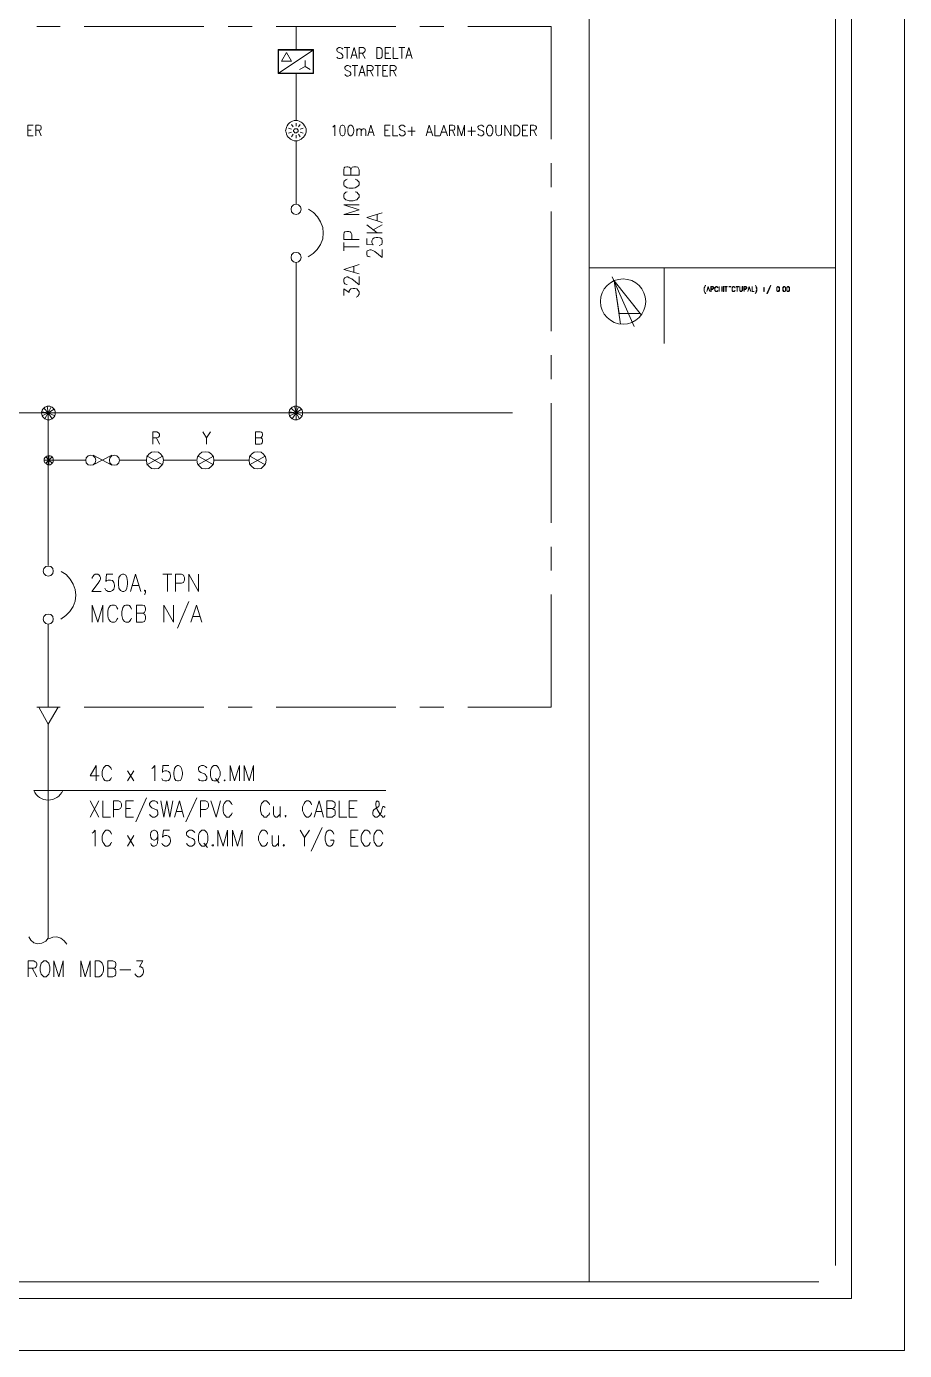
# Model space of a CAD drawing. Header units: inches. Extents: x 0.2 to 10.8, y 0.5 to 8.
# Drawn here: x 7.856 to 10.778, y 0.518 to 4.923 of the extents above; entities that cross this region are included whole.
import ezdxf

# ---------------------------------------------------------------- set-up
doc = ezdxf.new("R2010")
doc.units = ezdxf.units.IN
doc.header["$MEASUREMENT"] = 0
doc.layers.add('PDF_Geometry', color=7, linetype='Continuous')

msp = doc.modelspace()

# ---------------------------------------------------------------- linework, layer by layer
at = {"layer": 'PDF_Geometry', "lineweight": 13}
for points in [[(0.22, 7.9833), (10.7783, 7.9833), (10.7783, 0.5183), (0.22, 0.5183), (0.22, 7.9833)], [(0.3967, 0.6917), (0.3967, 7.81), (10.6017, 7.81), (10.6017, 0.6917), (0.3967, 0.6917)], [(9.7283, 7.755), (9.7283, 0.7467)], [(10.5483, 7.7), (10.5483, 0.8017)], [(7.9683, 4.9233), (7.89, 4.9233)], [(8.4467, 4.9233), (8.0483, 4.9233)], [(8.6067, 4.9233), (8.5267, 4.9233)], [(9.085, 4.9233), (8.6867, 4.9233)], [(9.245, 4.9233), (9.165, 4.9233)], [(9.6017, 4.9233), (9.325, 4.9233)], [(9.6017, 4.5483), (9.6017, 4.9233)], [(8.6933, 4.8467), (8.695, 4.845), (8.81, 4.845), (8.81, 4.7683), (8.695, 4.7683), (8.695, 4.845), (8.6933, 4.8467), (8.6933, 4.7667), (8.8117, 4.7667), (8.8117, 4.8467), (8.6933, 4.8467)], [(8.9083, 4.8483), (8.905, 4.8517), (8.9, 4.8533), (8.895, 4.8533), (8.8917, 4.8517), (8.8883, 4.8483), (8.8883, 4.845), (8.89, 4.8417), (8.8917, 4.84), (8.8933, 4.8383), (8.9017, 4.835), (8.905, 4.8317), (8.9067, 4.83), (8.9083, 4.8267), (8.9083, 4.8217), (8.905, 4.8183), (8.9, 4.8167), (8.895, 4.8167), (8.8917, 4.8183), (8.8883, 4.8217)], [(8.9133, 4.8533), (8.9317, 4.8533)], [(8.9233, 4.8533), (8.9233, 4.8167)], [(8.935, 4.8167), (8.9467, 4.8533), (8.9567, 4.8167)], [(8.9633, 4.8167), (8.9633, 4.8533), (8.9767, 4.8533), (8.98, 4.8517), (8.9817, 4.85), (8.9833, 4.8467), (8.9833, 4.8433), (8.9817, 4.84), (8.98, 4.8383), (8.9767, 4.835), (8.9633, 4.835)], [(9.0217, 4.8167), (9.0217, 4.8533), (9.0317, 4.8533), (9.035, 4.8517), (9.0383, 4.8483), (9.04, 4.845), (9.04, 4.84), (9.04, 4.83), (9.04, 4.825), (9.0383, 4.8217), (9.035, 4.8183), (9.0317, 4.8167), (9.0217, 4.8167)], [(9.05, 4.8167), (9.05, 4.8533), (9.0683, 4.8533)], [(9.0767, 4.8533), (9.0767, 4.8167), (9.0933, 4.8167)], [(9.095, 4.8533), (9.115, 4.8533)], [(9.105, 4.8533), (9.105, 4.8167)], [(9.1183, 4.8167), (9.1283, 4.8533), (9.14, 4.8167)], [(8.81, 4.845), (8.695, 4.7683)], [(8.7217, 4.8367), (8.705, 4.8083), (8.7383, 4.8083), (8.7217, 4.8367)], [(8.765, 4.78), (8.7833, 4.79), (8.7833, 4.81)], [(8.9383, 4.8283), (8.9533, 4.8283)], [(8.9733, 4.835), (8.9833, 4.8167)], [(9.05, 4.835), (9.0617, 4.835)], [(9.05, 4.8167), (9.0683, 4.8167)], [(9.1217, 4.8283), (9.135, 4.8283)], [(8.7833, 4.79), (8.8, 4.78)], [(8.935, 4.7883), (8.9317, 4.7917), (8.9267, 4.7933), (8.9217, 4.7933), (8.9183, 4.7917), (8.915, 4.7883), (8.915, 4.785), (8.9167, 4.7817), (8.9183, 4.78), (8.92, 4.7783), (8.9283, 4.775), (8.9317, 4.7733), (8.9333, 4.7717), (8.935, 4.7683), (8.935, 4.7633), (8.9317, 4.76), (8.9267, 4.7583), (8.9217, 4.7583), (8.9183, 4.76), (8.915, 4.7633)], [(8.94, 4.7933), (8.9583, 4.7933)], [(8.9483, 4.7933), (8.9483, 4.7583)], [(8.9617, 4.7583), (8.9733, 4.7933), (8.9833, 4.7583)], [(8.965, 4.77), (8.98, 4.77)], [(8.99, 4.7583), (8.99, 4.7933), (9.0033, 4.7933), (9.0067, 4.7917), (9.0083, 4.79), (9.01, 4.7867), (9.01, 4.7833), (9.0083, 4.78), (9.0067, 4.7783), (9.0033, 4.7767), (8.99, 4.7767)], [(9, 4.7767), (9.01, 4.7583)], [(9.015, 4.7933), (9.035, 4.7933)], [(9.025, 4.7933), (9.025, 4.7583)], [(9.0417, 4.7583), (9.0417, 4.7933), (9.0583, 4.7933)], [(9.0417, 4.7767), (9.0517, 4.7767)], [(9.0417, 4.7583), (9.0583, 4.7583)], [(9.0667, 4.7583), (9.0667, 4.7933), (9.08, 4.7933), (9.0833, 4.7917), (9.085, 4.79), (9.0867, 4.7867), (9.0867, 4.7833), (9.085, 4.78), (9.0833, 4.7783), (9.08, 4.7767), (9.0667, 4.7767)], [(9.0767, 4.7767), (9.0867, 4.7583)], [(7.86, 4.56), (7.86, 4.595), (7.8783, 4.595)], [(7.8867, 4.56), (7.8867, 4.595), (7.8983, 4.595), (7.9033, 4.5933), (7.9033, 4.5917), (7.905, 4.5883), (7.905, 4.585), (7.9033, 4.5817), (7.9033, 4.58), (7.8983, 4.5783), (7.8867, 4.5783)], [(8.7867, 4.5767), (8.7867, 4.5833), (8.785, 4.5883), (8.7817, 4.5933), (8.7783, 4.5983), (8.7733, 4.6033), (8.77, 4.605), (8.7633, 4.6083), (8.7583, 4.61), (8.7533, 4.61), (8.7467, 4.61), (8.7417, 4.6083), (8.735, 4.605), (8.7317, 4.6033), (8.7267, 4.5983), (8.7233, 4.5933), (8.7217, 4.5883), (8.72, 4.5833), (8.7183, 4.5767), (8.72, 4.5717), (8.7217, 4.565), (8.7233, 4.56), (8.7267, 4.555), (8.7317, 4.5517), (8.735, 4.5483), (8.7417, 4.545), (8.7467, 4.5433), (8.7533, 4.5433), (8.7583, 4.5433), (8.7633, 4.545), (8.77, 4.5483), (8.7733, 4.5517), (8.7783, 4.555), (8.7817, 4.56), (8.785, 4.565), (8.7867, 4.5717), (8.7867, 4.5767)], [(8.875, 4.5883), (8.8767, 4.59), (8.8817, 4.595), (8.8817, 4.56)], [(8.9067, 4.595), (8.9017, 4.5933), (8.9, 4.5883), (8.8983, 4.58), (8.8983, 4.575), (8.9, 4.5667), (8.9017, 4.5617), (8.9067, 4.56), (8.9083, 4.56), (8.9133, 4.5617), (8.915, 4.5667), (8.9167, 4.575), (8.9167, 4.58), (8.915, 4.5883), (8.9133, 4.5933), (8.9083, 4.595), (8.9067, 4.595)], [(8.9333, 4.595), (8.93, 4.5933), (8.9267, 4.5883), (8.925, 4.58), (8.925, 4.575), (8.9267, 4.5667), (8.93, 4.5617), (8.9333, 4.56), (8.9367, 4.56), (8.94, 4.5617), (8.9433, 4.5667), (8.945, 4.575), (8.945, 4.58), (8.9433, 4.5883), (8.94, 4.5933), (8.9367, 4.595), (8.9333, 4.595)], [(8.955, 4.5833), (8.955, 4.56)], [(8.955, 4.5767), (8.9583, 4.5817), (8.9617, 4.5833), (8.965, 4.5833), (8.9683, 4.5817), (8.97, 4.5767), (8.97, 4.56)], [(8.97, 4.5767), (8.9733, 4.5817), (8.9767, 4.5833), (8.98, 4.5833), (8.9833, 4.5817), (8.985, 4.5767), (8.985, 4.56)], [(8.9917, 4.56), (9.0017, 4.595), (9.0133, 4.56)], [(9.0483, 4.56), (9.0483, 4.595), (9.0667, 4.595)], [(9.075, 4.595), (9.075, 4.56), (9.0917, 4.56)], [(9.1167, 4.59), (9.1133, 4.5933), (9.11, 4.595), (9.1033, 4.595), (9.1, 4.5933), (9.0967, 4.59), (9.0967, 4.5867), (9.0983, 4.5833), (9.1, 4.5817), (9.1017, 4.58), (9.11, 4.5767), (9.1133, 4.575), (9.115, 4.5733), (9.1167, 4.57), (9.1167, 4.565), (9.1133, 4.5617), (9.11, 4.56), (9.1033, 4.56), (9.1, 4.5617), (9.0967, 4.565)], [(9.1383, 4.59), (9.1383, 4.56)], [(9.1867, 4.56), (9.1967, 4.595), (9.2083, 4.56)], [(9.215, 4.595), (9.215, 4.56), (9.2317, 4.56)], [(9.2333, 4.56), (9.245, 4.595), (9.2567, 4.56)], [(9.2633, 4.56), (9.2633, 4.595), (9.275, 4.595), (9.28, 4.5933), (9.28, 4.5917), (9.2817, 4.5883), (9.2817, 4.585), (9.28, 4.5817), (9.28, 4.58), (9.275, 4.5783), (9.2633, 4.5783)], [(9.2917, 4.56), (9.2917, 4.595), (9.3033, 4.56), (9.3133, 4.595), (9.3133, 4.56)], [(9.3367, 4.59), (9.3367, 4.56)], [(9.3783, 4.59), (9.375, 4.5933), (9.3717, 4.595), (9.3667, 4.595), (9.3617, 4.5933), (9.3583, 4.59), (9.3583, 4.5867), (9.36, 4.5833), (9.3617, 4.5817), (9.365, 4.58), (9.3733, 4.5767), (9.375, 4.575), (9.3767, 4.5733), (9.3783, 4.57), (9.3783, 4.565), (9.375, 4.5617), (9.3717, 4.56), (9.3667, 4.56), (9.3617, 4.5617), (9.3583, 4.565)], [(9.395, 4.595), (9.3917, 4.5933), (9.39, 4.59), (9.3883, 4.5867), (9.3867, 4.5817), (9.3867, 4.5733), (9.3883, 4.5683), (9.39, 4.565), (9.3917, 4.5617), (9.395, 4.56), (9.4, 4.56), (9.4033, 4.5617), (9.405, 4.565), (9.4067, 4.5683), (9.4083, 4.5733), (9.4083, 4.5817), (9.4067, 4.5867), (9.405, 4.59), (9.4033, 4.5933), (9.4, 4.595), (9.395, 4.595)], [(9.4183, 4.595), (9.4183, 4.57), (9.42, 4.565), (9.4217, 4.5617), (9.4267, 4.56), (9.4283, 4.56), (9.4333, 4.5617), (9.4367, 4.565), (9.4367, 4.57), (9.4367, 4.595)], [(9.4483, 4.56), (9.4483, 4.595), (9.4683, 4.56), (9.4683, 4.595)], [(9.4783, 4.56), (9.4783, 4.595), (9.4883, 4.595), (9.4917, 4.5933), (9.495, 4.59), (9.4967, 4.5867), (9.4983, 4.5817), (9.4983, 4.5733), (9.4967, 4.5683), (9.495, 4.565), (9.4917, 4.5617), (9.4883, 4.56), (9.4783, 4.56)], [(9.5067, 4.56), (9.5067, 4.595), (9.525, 4.595)], [(9.5333, 4.56), (9.5333, 4.595), (9.545, 4.595), (9.55, 4.5933), (9.5517, 4.5917), (9.5533, 4.5883), (9.5533, 4.585), (9.5517, 4.5817), (9.55, 4.58), (9.545, 4.5783), (9.5333, 4.5783)], [(7.86, 4.5783), (7.8717, 4.5783)], [(7.86, 4.56), (7.8783, 4.56)], [(7.8967, 4.5783), (7.905, 4.56)], [(8.995, 4.5717), (9.0083, 4.5717)], [(9.0483, 4.5783), (9.06, 4.5783)], [(9.0483, 4.56), (9.0667, 4.56)], [(9.125, 4.575), (9.15, 4.575)], [(9.19, 4.5717), (9.2033, 4.5717)], [(9.2383, 4.5717), (9.2517, 4.5717)], [(9.2733, 4.5783), (9.2817, 4.56)], [(9.325, 4.575), (9.35, 4.575)], [(9.5067, 4.5783), (9.5183, 4.5783)], [(9.5067, 4.56), (9.525, 4.56)], [(9.5433, 4.5783), (9.5533, 4.56)], [(8.935, 4.4467), (8.9383, 4.4533), (8.94, 4.455), (8.945, 4.4567), (8.9533, 4.4567), (8.9583, 4.455), (8.96, 4.4533), (8.9633, 4.4467), (8.9633, 4.4283), (8.9117, 4.4283), (8.9117, 4.4467), (8.9133, 4.4533), (8.915, 4.455), (8.9217, 4.4567), (8.925, 4.4567), (8.93, 4.455), (8.9333, 4.4533), (8.935, 4.4467), (8.935, 4.4283)], [(9.6017, 4.3883), (9.6017, 4.4683)], [(8.9233, 4.415), (8.9183, 4.4133), (8.9133, 4.4083), (8.9117, 4.405), (8.9117, 4.3967), (8.9133, 4.3933), (8.9183, 4.39), (8.9233, 4.3867), (8.93, 4.385), (8.9433, 4.385), (8.95, 4.3867), (8.955, 4.39), (8.96, 4.3933), (8.9633, 4.3967), (8.9633, 4.405), (8.96, 4.4083), (8.955, 4.4133), (8.95, 4.415)], [(8.9233, 4.3733), (8.9183, 4.3717), (8.9133, 4.3667), (8.9117, 4.3633), (8.9117, 4.355), (8.9133, 4.3517), (8.9183, 4.3467), (8.9233, 4.345), (8.93, 4.3433), (8.9433, 4.3433), (8.95, 4.345), (8.955, 4.3467), (8.96, 4.3517), (8.9633, 4.355), (8.9633, 4.3633), (8.96, 4.3667), (8.955, 4.3717), (8.95, 4.3733)], [(8.77, 4.315), (8.7683, 4.3233), (8.7617, 4.33), (8.7533, 4.3317), (8.745, 4.33), (8.7383, 4.3233), (8.7367, 4.315), (8.7383, 4.3067), (8.745, 4.3), (8.7533, 4.2983), (8.7617, 4.3), (8.7683, 4.3067), (8.77, 4.315)], [(8.9633, 4.2983), (8.9117, 4.2983), (8.9633, 4.3133), (8.9117, 4.33), (8.9633, 4.33)], [(8.7933, 4.1567), (8.81, 4.1683), (8.8233, 4.1817), (8.835, 4.1983), (8.8417, 4.2167), (8.8433, 4.2367), (8.8417, 4.255), (8.835, 4.2733), (8.825, 4.29), (8.8117, 4.305), (8.795, 4.315)], [(9.04, 4.2717), (8.9883, 4.2883), (9.04, 4.3033)], [(9.0233, 4.2783), (9.0233, 4.2983)], [(9.6017, 3.91), (9.6017, 4.3083)], [(8.9633, 4.215), (8.9117, 4.215), (8.9117, 4.2317), (8.9133, 4.2383), (8.915, 4.24), (8.9217, 4.2417), (8.9283, 4.2417), (8.9333, 4.24), (8.935, 4.2383), (8.9383, 4.2317), (8.9383, 4.215)], [(8.9883, 4.2633), (9.0233, 4.2367)], [(8.9883, 4.2367), (9.04, 4.2367)], [(9.01, 4.2467), (9.04, 4.2633)], [(8.9117, 4.1767), (8.9117, 4.205)], [(8.9117, 4.19), (8.9633, 4.19)], [(8.9883, 4.2183), (8.9883, 4.1983), (9.01, 4.1967), (9.0083, 4.1983), (9.005, 4.205), (9.005, 4.21), (9.0083, 4.2167), (9.0133, 4.22), (9.02, 4.2217), (9.025, 4.2217), (9.0333, 4.22), (9.0383, 4.2167), (9.04, 4.21), (9.04, 4.205), (9.0383, 4.1983), (9.035, 4.1967), (9.03, 4.195)], [(8.77, 4.155), (8.7683, 4.1633), (8.7617, 4.17), (8.7533, 4.1717), (8.745, 4.17), (8.7383, 4.1633), (8.7367, 4.155), (8.7383, 4.1467), (8.745, 4.14), (8.7533, 4.1383), (8.7617, 4.14), (8.7683, 4.1467), (8.77, 4.155)], [(9, 4.1567), (8.9983, 4.1567), (8.9933, 4.1583), (8.99, 4.16), (8.9883, 4.165), (8.9883, 4.1733), (8.99, 4.1767), (8.9933, 4.1783), (8.9983, 4.18), (9.0033, 4.18), (9.0083, 4.1783), (9.015, 4.175), (9.04, 4.155), (9.04, 4.1817)], [(8.9633, 4.1), (8.9117, 4.115), (8.9633, 4.1317)], [(8.945, 4.105), (8.945, 4.125)], [(9.7283, 4.12), (10.5483, 4.12)], [(9.9783, 3.8683), (9.9783, 4.12)], [(8.9233, 4.065), (8.9217, 4.065), (8.915, 4.0667), (8.9133, 4.07), (8.9117, 4.0733), (8.9117, 4.0817), (8.9133, 4.085), (8.915, 4.0867), (8.9217, 4.09), (8.925, 4.09), (8.93, 4.0867), (8.9383, 4.0833), (8.9633, 4.0633), (8.9633, 4.0917)], [(9.805, 4.09), (9.8783, 3.925)], [(9.8117, 4.0767), (9.8983, 3.9683), (9.8283, 3.9683), (9.8117, 4.0767)], [(9.8333, 3.9333), (9.8117, 4.0767), (9.9033, 3.9633)], [(10.1167, 4.035), (10.115, 4.0367), (10.1133, 4.0383), (10.1117, 4.0433), (10.1117, 4.0467), (10.1117, 4.05), (10.1117, 4.0533), (10.1133, 4.0567), (10.115, 4.06), (10.1167, 4.0617), (10.115, 4.0617), (10.115, 4.06), (10.1133, 4.0567), (10.1117, 4.0533), (10.1117, 4.05), (10.1117, 4.0467), (10.1117, 4.0433), (10.1133, 4.0383), (10.115, 4.0367), (10.115, 4.035), (10.1167, 4.035)], [(10.125, 4.0583), (10.12, 4.0417), (10.125, 4.055), (10.13, 4.0417), (10.125, 4.0583)], [(10.135, 4.0483), (10.14, 4.0483), (10.1417, 4.05), (10.1417, 4.0517), (10.1433, 4.0517), (10.1433, 4.055), (10.1417, 4.0567), (10.14, 4.0583), (10.1333, 4.0583), (10.1333, 4.0417), (10.135, 4.0417), (10.135, 4.0567), (10.14, 4.0567), (10.1417, 4.0567), (10.1417, 4.055), (10.1417, 4.0517), (10.14, 4.05), (10.135, 4.05)], [(10.1567, 4.045), (10.155, 4.0433), (10.1533, 4.0417), (10.15, 4.0417), (10.15, 4.0433), (10.1483, 4.045), (10.1467, 4.0467), (10.1467, 4.0517), (10.1483, 4.0533), (10.15, 4.0567), (10.1533, 4.0567), (10.155, 4.0567), (10.155, 4.055), (10.1567, 4.0533), (10.1567, 4.055), (10.155, 4.0567), (10.1533, 4.0583), (10.15, 4.0583), (10.15, 4.0567), (10.1483, 4.055), (10.1467, 4.0533), (10.1467, 4.0517), (10.1467, 4.0467), (10.1467, 4.045), (10.1483, 4.0433), (10.15, 4.0417), (10.1533, 4.0417), (10.155, 4.0417), (10.1567, 4.0433), (10.1567, 4.045)], [(10.1617, 4.0417), (10.1617, 4.0583), (10.1617, 4.0417)], [(10.17, 4.0583), (10.17, 4.0417), (10.17, 4.0583)], [(10.1767, 4.0417), (10.1767, 4.0583), (10.175, 4.0583), (10.175, 4.0417), (10.1767, 4.0417)], [(10.1883, 4.0567), (10.18, 4.0567), (10.18, 4.0583), (10.1883, 4.0583), (10.1883, 4.0567)], [(10.1833, 4.0567), (10.1833, 4.0417), (10.185, 4.0417), (10.185, 4.0567)], [(10.1933, 4.0583), (10.2, 4.0583), (10.2, 4.0567), (10.1933, 4.0567)], [(10.215, 4.045), (10.2133, 4.045), (10.2133, 4.0433), (10.2117, 4.0433), (10.2117, 4.0417), (10.2083, 4.0417), (10.2067, 4.0433), (10.205, 4.045), (10.205, 4.0467), (10.205, 4.0517), (10.205, 4.0533), (10.2067, 4.0567), (10.2083, 4.0567), (10.2117, 4.0567), (10.2133, 4.055), (10.2133, 4.0533), (10.215, 4.0533), (10.2133, 4.055), (10.2117, 4.0567), (10.2117, 4.0583), (10.2083, 4.0583), (10.2067, 4.0567), (10.205, 4.055), (10.205, 4.0533), (10.205, 4.0517), (10.205, 4.0467), (10.205, 4.045), (10.205, 4.0433), (10.2067, 4.0417), (10.2083, 4.0417), (10.2117, 4.0417), (10.2133, 4.0433), (10.215, 4.045)], [(10.2267, 4.0567), (10.2183, 4.0567), (10.2183, 4.0583), (10.2267, 4.0583), (10.2267, 4.0567)], [(10.2217, 4.0567), (10.2217, 4.0417), (10.2217, 4.0567)], [(10.24, 4.0583), (10.2383, 4.0583), (10.2383, 4.045), (10.2383, 4.0433), (10.2367, 4.0433), (10.235, 4.0417), (10.2333, 4.0417), (10.2317, 4.0433), (10.23, 4.045), (10.23, 4.0583), (10.23, 4.045), (10.23, 4.0433), (10.2317, 4.0417), (10.2333, 4.0417), (10.235, 4.0417), (10.2367, 4.0417), (10.2383, 4.0433), (10.24, 4.045), (10.24, 4.0583)], [(10.245, 4.0483), (10.25, 4.0483), (10.2517, 4.05), (10.2517, 4.0517), (10.2533, 4.0517), (10.2533, 4.055), (10.2517, 4.0567), (10.25, 4.0583), (10.245, 4.0583), (10.245, 4.0417), (10.245, 4.0567), (10.25, 4.0567), (10.2517, 4.0567), (10.2517, 4.055), (10.2517, 4.0517), (10.25, 4.05), (10.245, 4.05)], [(10.2617, 4.0583), (10.2567, 4.0417), (10.2617, 4.055), (10.2667, 4.0417), (10.2617, 4.0583)], [(10.2717, 4.0417), (10.2717, 4.0583), (10.2717, 4.0417), (10.2783, 4.0417), (10.2717, 4.0417)], [(10.2817, 4.035), (10.2833, 4.0367), (10.285, 4.0383), (10.2867, 4.0433), (10.2867, 4.0467), (10.2867, 4.05), (10.2867, 4.0533), (10.285, 4.0567), (10.2833, 4.06), (10.2817, 4.0617), (10.2833, 4.06), (10.285, 4.0567), (10.285, 4.0533), (10.2867, 4.05), (10.2867, 4.0467), (10.285, 4.0433), (10.285, 4.0383), (10.2833, 4.0367), (10.2817, 4.035)], [(10.3117, 4.0417), (10.3117, 4.055), (10.31, 4.055), (10.31, 4.0417), (10.3117, 4.0417)], [(10.3217, 4.035), (10.3333, 4.0617), (10.3317, 4.0617), (10.32, 4.035), (10.3217, 4.035)], [(10.3567, 4.0583), (10.355, 4.0567), (10.3533, 4.055), (10.3533, 4.0517), (10.3533, 4.0483), (10.3533, 4.045), (10.355, 4.0417), (10.3567, 4.0417), (10.3583, 4.0417), (10.36, 4.0417), (10.3617, 4.045), (10.3617, 4.0483), (10.3617, 4.0517), (10.3617, 4.055), (10.36, 4.0567), (10.3583, 4.0583), (10.3567, 4.0583)], [(10.355, 4.0567), (10.3533, 4.055), (10.3533, 4.0517), (10.3533, 4.0483), (10.3533, 4.045), (10.355, 4.0417)], [(10.36, 4.0567), (10.3583, 4.0567), (10.3567, 4.0567), (10.355, 4.0567)], [(10.3583, 4.0417), (10.36, 4.045), (10.3617, 4.0483), (10.3617, 4.0517), (10.36, 4.055), (10.3583, 4.0567)], [(10.3767, 4.0583), (10.375, 4.0567), (10.3733, 4.055), (10.3733, 4.0517), (10.3733, 4.0483), (10.3733, 4.045), (10.375, 4.0417), (10.3767, 4.0417), (10.3783, 4.0417), (10.38, 4.0417), (10.3817, 4.045), (10.3817, 4.0483), (10.3817, 4.0517), (10.3817, 4.055), (10.38, 4.0567), (10.3783, 4.0583), (10.3767, 4.0583)], [(10.375, 4.0567), (10.375, 4.055), (10.3733, 4.0517), (10.3733, 4.0483), (10.375, 4.045), (10.375, 4.0417)], [(10.38, 4.0567), (10.3783, 4.0567), (10.3767, 4.0567), (10.375, 4.0567)], [(10.38, 4.0417), (10.3817, 4.045), (10.3817, 4.0483), (10.3817, 4.0517), (10.3817, 4.055), (10.38, 4.0567)], [(10.39, 4.0583), (10.3883, 4.0567), (10.3867, 4.055), (10.3867, 4.0517), (10.3867, 4.0483), (10.3867, 4.045), (10.3883, 4.0417), (10.39, 4.0417), (10.3917, 4.0417), (10.3933, 4.0417), (10.395, 4.045), (10.395, 4.0483), (10.395, 4.0517), (10.395, 4.055), (10.3933, 4.0567), (10.3917, 4.0583), (10.39, 4.0583)], [(10.3883, 4.0567), (10.3867, 4.055), (10.3867, 4.0517), (10.3867, 4.0483), (10.3867, 4.045), (10.3883, 4.0417)], [(10.3933, 4.0567), (10.3917, 4.0567), (10.39, 4.0567), (10.3883, 4.0567)], [(10.3933, 4.0417), (10.3933, 4.045), (10.395, 4.0483), (10.395, 4.0517), (10.3933, 4.055), (10.3933, 4.0567)], [(8.9117, 4.0283), (8.9117, 4.05), (8.93, 4.0383), (8.93, 4.0433), (8.9333, 4.0483), (8.935, 4.05), (8.9433, 4.0517), (8.9483, 4.0517), (8.955, 4.05), (8.96, 4.045), (8.9633, 4.04), (8.9633, 4.0333), (8.96, 4.0283), (8.9583, 4.025), (8.9533, 4.0233)], [(9.6017, 3.75), (9.6017, 3.83)], [(7.925, 3.66), (7.92, 3.6583), (7.9167, 3.6567), (7.9133, 3.6533), (7.9283, 3.6383), (7.925, 3.66)], [(7.9383, 3.6583), (7.9333, 3.66), (7.9283, 3.66), (7.925, 3.66), (7.9283, 3.6383), (7.9383, 3.6583)], [(7.9483, 3.65), (7.945, 3.6533), (7.9417, 3.6567), (7.9383, 3.6583), (7.9283, 3.6383), (7.9483, 3.65)], [(8.7483, 3.66), (8.7433, 3.6583), (8.74, 3.6567), (8.7367, 3.6533), (8.7533, 3.6383), (8.7483, 3.66)], [(8.7617, 3.6583), (8.7567, 3.66), (8.7533, 3.66), (8.7483, 3.66), (8.7533, 3.6383), (8.7617, 3.6583)], [(8.7717, 3.65), (8.7683, 3.6533), (8.765, 3.6567), (8.7617, 3.6583), (8.7533, 3.6383), (8.7717, 3.65)], [(9.6017, 3.2717), (9.6017, 3.67)], [(6.385, 3.6383), (9.4733, 3.6383)], [(7.9067, 3.6417), (7.905, 3.6383), (7.9067, 3.6333), (7.9083, 3.6283), (7.9283, 3.6383), (7.9067, 3.6417)], [(7.9133, 3.6533), (7.91, 3.65), (7.9083, 3.6467), (7.9067, 3.6417), (7.9283, 3.6383), (7.9133, 3.6533)], [(7.9083, 3.6283), (7.91, 3.625), (7.9133, 3.6217), (7.9167, 3.6183), (7.9283, 3.6383), (7.9083, 3.6283)], [(7.9167, 3.6183), (7.92, 3.6167), (7.925, 3.615), (7.9283, 3.615), (7.9283, 3.6383), (7.9167, 3.6183)], [(7.9517, 3.6383), (7.9517, 3.6417), (7.95, 3.6467), (7.9483, 3.65), (7.9283, 3.6383), (7.9517, 3.6383)], [(7.9283, 3.615), (7.9333, 3.615), (7.9383, 3.6167), (7.9417, 3.6183), (7.9283, 3.6383), (7.9283, 3.615)], [(7.9417, 3.6183), (7.945, 3.6217), (7.9483, 3.625), (7.95, 3.6283), (7.9283, 3.6383), (7.9417, 3.6183)], [(7.95, 3.6283), (7.9517, 3.6333), (7.9517, 3.6383), (7.9283, 3.6383), (7.95, 3.6283)], [(8.7367, 3.6533), (8.7333, 3.65), (8.7317, 3.6467), (8.73, 3.6417), (8.7533, 3.6383), (8.7367, 3.6533)], [(8.73, 3.6417), (8.73, 3.6383), (8.73, 3.6333), (8.7317, 3.6283), (8.7533, 3.6383), (8.73, 3.6417)], [(8.7317, 3.6283), (8.7333, 3.625), (8.7367, 3.6217), (8.74, 3.6183), (8.7533, 3.6383), (8.7317, 3.6283)], [(8.74, 3.6183), (8.7433, 3.6167), (8.7483, 3.615), (8.7533, 3.615), (8.7533, 3.6383), (8.74, 3.6183)], [(8.775, 3.6383), (8.775, 3.6417), (8.7733, 3.6467), (8.7717, 3.65), (8.7533, 3.6383), (8.775, 3.6383)], [(8.7533, 3.615), (8.7567, 3.615), (8.7617, 3.6167), (8.765, 3.6183), (8.7533, 3.6383), (8.7533, 3.615)], [(8.765, 3.6183), (8.7683, 3.6217), (8.7717, 3.625), (8.7733, 3.6283), (8.7533, 3.6383), (8.765, 3.6183)], [(8.7733, 3.6283), (8.775, 3.6333), (8.775, 3.6383), (8.7533, 3.6383), (8.7733, 3.6283)], [(8.2767, 3.5333), (8.2767, 3.575), (8.29, 3.575), (8.295, 3.5717), (8.2967, 3.57), (8.2983, 3.5667), (8.2983, 3.5617), (8.2967, 3.5583), (8.295, 3.5567), (8.29, 3.555), (8.2767, 3.555)], [(8.4433, 3.575), (8.455, 3.555), (8.455, 3.5333)], [(8.4683, 3.575), (8.455, 3.555)], [(8.6333, 3.555), (8.6383, 3.5533), (8.64, 3.5517), (8.6417, 3.5467), (8.6417, 3.5417), (8.64, 3.5383), (8.6383, 3.535), (8.6333, 3.5333), (8.6183, 3.5333), (8.6183, 3.575), (8.6333, 3.575), (8.6383, 3.5733), (8.64, 3.5717), (8.6417, 3.5667), (8.6417, 3.5633), (8.64, 3.56), (8.6383, 3.5567), (8.6333, 3.555), (8.6183, 3.555)], [(8.2883, 3.555), (8.2983, 3.5333)], [(7.92, 3.4917), (7.9167, 3.4883), (7.915, 3.485), (7.915, 3.48), (7.93, 3.48), (7.92, 3.4917)], [(7.915, 3.48), (7.915, 3.4767), (7.9167, 3.4717), (7.92, 3.47), (7.93, 3.48), (7.915, 3.48)], [(7.93, 3.495), (7.9267, 3.495), (7.9233, 3.4933), (7.92, 3.4917), (7.93, 3.48), (7.93, 3.495)], [(7.92, 3.47), (7.9233, 3.4667), (7.9267, 3.465), (7.93, 3.465), (7.93, 3.48), (7.92, 3.47)], [(7.9417, 3.4917), (7.9383, 3.4933), (7.935, 3.495), (7.93, 3.495), (7.93, 3.48), (7.9417, 3.4917)], [(7.945, 3.48), (7.945, 3.485), (7.9433, 3.4883), (7.9417, 3.4917), (7.93, 3.48), (7.945, 3.48)], [(7.93, 3.465), (7.935, 3.465), (7.9383, 3.4667), (7.9417, 3.47), (7.93, 3.48), (7.93, 3.465)], [(7.9417, 3.47), (7.9433, 3.4717), (7.945, 3.4767), (7.945, 3.48), (7.93, 3.48), (7.9417, 3.47)], [(8.0867, 3.48), (8.085, 3.4883), (8.0783, 3.495), (8.07, 3.4967), (8.0617, 3.495), (8.055, 3.4883), (8.0533, 3.48), (8.055, 3.4717), (8.0617, 3.465), (8.07, 3.4633), (8.0783, 3.465), (8.085, 3.4717), (8.0867, 3.48)], [(8.0783, 3.465), (8.14, 3.4967)], [(8.14, 3.4633), (8.0783, 3.4967)], [(8.165, 3.48), (8.1633, 3.4883), (8.1567, 3.495), (8.1483, 3.4967), (8.14, 3.495), (8.1333, 3.4883), (8.1317, 3.48), (8.1333, 3.4717), (8.14, 3.465), (8.1483, 3.4633), (8.1567, 3.465), (8.1633, 3.4717), (8.165, 3.48)], [(8.3117, 3.48), (8.31, 3.4917), (8.3033, 3.5), (8.295, 3.5067), (8.2833, 3.5083), (8.2717, 3.5067), (8.2633, 3.5), (8.2567, 3.4917), (8.255, 3.48), (8.2567, 3.4683), (8.2633, 3.46), (8.2717, 3.4533), (8.2833, 3.4517), (8.295, 3.4533), (8.3033, 3.46), (8.31, 3.4683), (8.3117, 3.48)], [(8.2567, 3.495), (8.3083, 3.465)], [(8.3083, 3.4933), (8.2567, 3.465)], [(8.48, 3.48), (8.4783, 3.4917), (8.4717, 3.5), (8.4633, 3.5067), (8.4517, 3.5083), (8.44, 3.5067), (8.4317, 3.5), (8.425, 3.4917), (8.4233, 3.48), (8.425, 3.4683), (8.4317, 3.46), (8.44, 3.4533), (8.4517, 3.4517), (8.4633, 3.4533), (8.4717, 3.46), (8.4783, 3.4683), (8.48, 3.48)], [(8.4267, 3.495), (8.4783, 3.465)], [(8.4783, 3.4933), (8.4267, 3.465)], [(8.6533, 3.48), (8.6517, 3.4917), (8.645, 3.5), (8.6367, 3.5067), (8.625, 3.5083), (8.6133, 3.5067), (8.605, 3.5), (8.5983, 3.4917), (8.5967, 3.48), (8.5983, 3.4683), (8.605, 3.46), (8.6133, 3.4533), (8.625, 3.4517), (8.6367, 3.4533), (8.645, 3.46), (8.6517, 3.4683), (8.6533, 3.48)], [(8.5983, 3.495), (8.65, 3.465)], [(8.65, 3.4933), (8.5983, 3.465)], [(9.6017, 3.1133), (9.6017, 3.1917)], [(7.945, 3.1117), (7.9433, 3.12), (7.9367, 3.1267), (7.9283, 3.1283), (7.92, 3.1267), (7.9133, 3.12), (7.9117, 3.1117), (7.9133, 3.1033), (7.92, 3.0967), (7.9283, 3.095), (7.9367, 3.0967), (7.9433, 3.1033), (7.945, 3.1117)], [(7.97, 2.9517), (7.9867, 2.9633), (8, 2.9767), (8.0117, 2.9933), (8.0183, 3.0117), (8.02, 3.0317), (8.0183, 3.05), (8.0117, 3.0683), (8.0017, 3.085), (7.9883, 3.1), (7.9717, 3.11)], [(8.075, 3.0867), (8.075, 3.09), (8.0783, 3.095), (8.08, 3.0983), (8.085, 3.1017), (8.0933, 3.1017), (8.0983, 3.0983), (8.1, 3.095), (8.1017, 3.09), (8.1017, 3.085), (8.1, 3.08), (8.095, 3.0717), (8.0733, 3.0433), (8.105, 3.0433)], [(8.1433, 3.1017), (8.1217, 3.1017), (8.12, 3.0767), (8.1217, 3.08), (8.1283, 3.0817), (8.135, 3.0817), (8.1417, 3.08), (8.1467, 3.0733), (8.1483, 3.065), (8.1483, 3.06), (8.1467, 3.0517), (8.1417, 3.0467), (8.135, 3.0433), (8.1283, 3.0433), (8.1217, 3.0467), (8.12, 3.0483), (8.1167, 3.055)], [(8.175, 3.1017), (8.1683, 3.0983), (8.1633, 3.09), (8.1617, 3.0767), (8.1617, 3.0683), (8.1633, 3.055), (8.1683, 3.0467), (8.175, 3.0433), (8.18, 3.0433), (8.1867, 3.0467), (8.19, 3.055), (8.1917, 3.0683), (8.1917, 3.0767), (8.19, 3.09), (8.1867, 3.0983), (8.18, 3.1017), (8.175, 3.1017)], [(8.2017, 3.0433), (8.2183, 3.1017), (8.2367, 3.0433)], [(8.31, 3.1017), (8.34, 3.1017)], [(8.325, 3.1017), (8.325, 3.0433)], [(8.3517, 3.0433), (8.3517, 3.1017), (8.3717, 3.1017), (8.3783, 3.0983), (8.38, 3.095), (8.3817, 3.09), (8.3817, 3.0817), (8.38, 3.0767), (8.3783, 3.0733), (8.3717, 3.0717), (8.3517, 3.0717)], [(8.3967, 3.0433), (8.3967, 3.1017), (8.4283, 3.0433), (8.4283, 3.1017)], [(8.2083, 3.0633), (8.23, 3.0633)], [(8.2517, 3.0467), (8.25, 3.0433), (8.2483, 3.0467), (8.25, 3.0483), (8.2517, 3.0467), (8.2517, 3.04), (8.25, 3.035), (8.2483, 3.0333)], [(8.075, 2.9417), (8.075, 2.9983), (8.0933, 2.9417), (8.11, 2.9983), (8.11, 2.9417)], [(8.16, 2.985), (8.1567, 2.99), (8.1533, 2.9967), (8.1483, 2.9983), (8.14, 2.9983), (8.135, 2.9967), (8.13, 2.99), (8.1283, 2.985), (8.1267, 2.9767), (8.1267, 2.9633), (8.1283, 2.955), (8.13, 2.95), (8.135, 2.9433), (8.14, 2.9417), (8.1483, 2.9417), (8.1533, 2.9433), (8.1567, 2.95), (8.16, 2.955)], [(8.205, 2.985), (8.2033, 2.99), (8.1983, 2.9967), (8.195, 2.9983), (8.1867, 2.9983), (8.1817, 2.9967), (8.1767, 2.99), (8.175, 2.985), (8.1733, 2.9767), (8.1733, 2.9633), (8.175, 2.955), (8.1767, 2.95), (8.1817, 2.9433), (8.1867, 2.9417), (8.195, 2.9417), (8.1983, 2.9433), (8.2033, 2.95), (8.205, 2.955)], [(8.2417, 2.9717), (8.2483, 2.9683), (8.25, 2.9667), (8.2517, 2.96), (8.2517, 2.9517), (8.25, 2.9467), (8.2483, 2.9433), (8.2417, 2.9417), (8.2217, 2.9417), (8.2217, 2.9983), (8.2417, 2.9983), (8.2483, 2.9967), (8.25, 2.9933), (8.2517, 2.9883), (8.2517, 2.9817), (8.25, 2.9767), (8.2483, 2.9733), (8.2417, 2.9717), (8.2217, 2.9717)], [(8.3133, 2.9417), (8.3133, 2.9983), (8.345, 2.9417), (8.345, 2.9983)], [(8.3967, 3.01), (8.3583, 2.9217)], [(8.4033, 2.9417), (8.4217, 2.9983), (8.44, 2.9417)], [(9.6017, 2.6583), (9.6017, 3.0333)], [(7.945, 2.9517), (7.9433, 2.96), (7.9367, 2.9667), (7.9283, 2.9683), (7.92, 2.9667), (7.9133, 2.96), (7.9117, 2.9517), (7.9133, 2.9433), (7.92, 2.9367), (7.9283, 2.935), (7.9367, 2.9367), (7.9433, 2.9433), (7.945, 2.9517)], [(8.41, 2.96), (8.4333, 2.96)], [(7.89, 2.6583), (7.9683, 2.6583)], [(7.9283, 2.6017), (7.8967, 2.6583), (7.9617, 2.6583), (7.9283, 2.6017)], [(8.0483, 2.6583), (8.4467, 2.6583)], [(8.5267, 2.6583), (8.6067, 2.6583)], [(8.6867, 2.6583), (9.085, 2.6583)], [(9.165, 2.6583), (9.245, 2.6583)], [(9.325, 2.6583), (9.6017, 2.6583)], [(8.0883, 2.4133), (8.0883, 2.465), (8.0683, 2.43), (8.0983, 2.43)], [(8.1383, 2.4517), (8.1367, 2.4567), (8.1317, 2.4617), (8.1283, 2.465), (8.12, 2.465), (8.1167, 2.4617), (8.1117, 2.4567), (8.11, 2.4517), (8.1083, 2.445), (8.1083, 2.4317), (8.11, 2.425), (8.1117, 2.42), (8.1167, 2.415), (8.12, 2.4133), (8.1283, 2.4133), (8.1317, 2.415), (8.1367, 2.42), (8.1383, 2.425)], [(8.1917, 2.4467), (8.2133, 2.4133)], [(8.2133, 2.4467), (8.1917, 2.4133)], [(8.2733, 2.455), (8.2767, 2.4567), (8.2833, 2.465), (8.2833, 2.4133)], [(8.33, 2.465), (8.31, 2.465), (8.3083, 2.4417), (8.31, 2.445), (8.3167, 2.4467), (8.3233, 2.4467), (8.3283, 2.445), (8.3333, 2.44), (8.335, 2.4317), (8.335, 2.4267), (8.3333, 2.42), (8.3283, 2.415), (8.3233, 2.4133), (8.3167, 2.4133), (8.31, 2.415), (8.3083, 2.4167), (8.3067, 2.4217)], [(8.3583, 2.465), (8.3533, 2.4617), (8.3483, 2.455), (8.3467, 2.4417), (8.3467, 2.435), (8.3483, 2.4217), (8.3533, 2.415), (8.3583, 2.4133), (8.3617, 2.4133), (8.3683, 2.415), (8.3717, 2.4217), (8.375, 2.435), (8.375, 2.4417), (8.3717, 2.455), (8.3683, 2.4617), (8.3617, 2.465), (8.3583, 2.465)], [(8.4567, 2.4567), (8.4517, 2.4617), (8.445, 2.465), (8.4383, 2.465), (8.4317, 2.4617), (8.4283, 2.4567), (8.4283, 2.4517), (8.43, 2.4467), (8.4317, 2.445), (8.4367, 2.4417), (8.4483, 2.4367), (8.4517, 2.435), (8.4533, 2.4317), (8.4567, 2.4267), (8.4567, 2.42), (8.4517, 2.415), (8.445, 2.4133), (8.4383, 2.4133), (8.4317, 2.415), (8.4283, 2.42)], [(8.48, 2.465), (8.475, 2.4617), (8.4717, 2.4567), (8.47, 2.4517), (8.4683, 2.445), (8.4683, 2.4317), (8.47, 2.425), (8.4717, 2.42), (8.475, 2.415), (8.48, 2.4133), (8.4883, 2.4133), (8.4917, 2.415), (8.495, 2.42), (8.4967, 2.425), (8.5, 2.4317), (8.5, 2.445), (8.4967, 2.4517), (8.495, 2.4567), (8.4917, 2.4617), (8.4883, 2.465), (8.48, 2.465)], [(8.5333, 2.4133), (8.5333, 2.465), (8.5483, 2.4133), (8.565, 2.465), (8.565, 2.4133)], [(8.58, 2.4133), (8.58, 2.465), (8.5967, 2.4133), (8.6117, 2.465), (8.6117, 2.4133)], [(9.0517, 2.3817), (7.88, 2.3817)], [(8.485, 2.4217), (8.4967, 2.4067)], [(8.515, 2.4167), (8.5133, 2.415), (8.515, 2.4133), (8.5167, 2.415), (8.515, 2.4167)], [(8.0683, 2.3467), (8.0967, 2.2933)], [(8.0967, 2.3467), (8.0683, 2.2933)], [(8.11, 2.3467), (8.11, 2.2933), (8.135, 2.2933)], [(8.145, 2.2933), (8.145, 2.3467), (8.1617, 2.3467), (8.1683, 2.3433), (8.17, 2.3417), (8.1717, 2.3367), (8.1717, 2.3283), (8.17, 2.3233), (8.1683, 2.3217), (8.1617, 2.3183), (8.145, 2.3183)], [(8.1867, 2.2933), (8.1867, 2.3467), (8.2117, 2.3467)], [(8.255, 2.3567), (8.22, 2.2767)], [(8.2933, 2.3383), (8.29, 2.3433), (8.2833, 2.3467), (8.275, 2.3467), (8.27, 2.3433), (8.265, 2.3383), (8.265, 2.3333), (8.2683, 2.3283), (8.27, 2.3267), (8.2733, 2.3233), (8.285, 2.3183), (8.29, 2.3167), (8.2917, 2.3133), (8.2933, 2.3083), (8.2933, 2.3017), (8.29, 2.2967), (8.2833, 2.2933), (8.275, 2.2933), (8.27, 2.2967), (8.265, 2.3017)], [(8.3033, 2.3467), (8.3133, 2.2933), (8.3233, 2.3467), (8.3333, 2.2933), (8.3433, 2.3467)], [(8.3483, 2.2933), (8.365, 2.3467), (8.38, 2.2933)], [(8.4233, 2.3567), (8.3867, 2.2767)], [(8.435, 2.2933), (8.435, 2.3467), (8.4517, 2.3467), (8.4583, 2.3433), (8.46, 2.3417), (8.4617, 2.3367), (8.4617, 2.3283), (8.46, 2.3233), (8.4583, 2.3217), (8.4517, 2.3183), (8.435, 2.3183)], [(8.47, 2.3467), (8.4867, 2.2933), (8.5017, 2.3467)], [(8.54, 2.3333), (8.5383, 2.3383), (8.5333, 2.3433), (8.53, 2.3467), (8.5217, 2.3467), (8.5183, 2.3433), (8.5133, 2.3383), (8.5117, 2.3333), (8.51, 2.3267), (8.51, 2.3133), (8.5117, 2.3067), (8.5133, 2.3017), (8.5183, 2.2967), (8.5217, 2.2933), (8.53, 2.2933), (8.5333, 2.2967), (8.5383, 2.3017), (8.54, 2.3067)], [(8.665, 2.3333), (8.6633, 2.3383), (8.6583, 2.3433), (8.655, 2.3467), (8.6467, 2.3467), (8.6433, 2.3433), (8.6383, 2.3383), (8.6367, 2.3333), (8.635, 2.3267), (8.635, 2.3133), (8.6367, 2.3067), (8.6383, 2.3017), (8.6433, 2.2967), (8.6467, 2.2933), (8.655, 2.2933), (8.6583, 2.2967), (8.6633, 2.3017), (8.665, 2.3067)], [(8.805, 2.3333), (8.8033, 2.3383), (8.8, 2.3433), (8.795, 2.3467), (8.7883, 2.3467), (8.7833, 2.3433), (8.78, 2.3383), (8.7783, 2.3333), (8.775, 2.3267), (8.775, 2.3133), (8.7783, 2.3067), (8.78, 2.3017), (8.7833, 2.2967), (8.7883, 2.2933), (8.795, 2.2933), (8.8, 2.2967), (8.8033, 2.3017), (8.805, 2.3067)], [(8.8133, 2.2933), (8.83, 2.3467), (8.845, 2.2933)], [(8.8733, 2.3217), (8.8783, 2.3183), (8.8817, 2.3167), (8.8833, 2.3117), (8.8833, 2.3033), (8.8817, 2.2983), (8.8783, 2.2967), (8.8733, 2.2933), (8.855, 2.2933), (8.855, 2.3467), (8.8733, 2.3467), (8.8783, 2.3433), (8.8817, 2.3417), (8.8833, 2.3367), (8.8833, 2.3317), (8.8817, 2.3267), (8.8783, 2.3233), (8.8733, 2.3217), (8.855, 2.3217)], [(8.8967, 2.3467), (8.8967, 2.2933), (8.9217, 2.2933)], [(8.93, 2.2933), (8.93, 2.3467), (8.9567, 2.3467)], [(9.0483, 2.3233), (9.0483, 2.3267), (9.045, 2.3283), (9.0433, 2.3283), (9.0417, 2.3267), (9.04, 2.3217), (9.0367, 2.3083), (9.0317, 2.3017), (9.0283, 2.2967), (9.0233, 2.2933), (9.0167, 2.2933), (9.0117, 2.2967), (9.01, 2.2983), (9.0083, 2.3033), (9.0083, 2.3083), (9.01, 2.3133), (9.0117, 2.3167), (9.0267, 2.3267), (9.0283, 2.3283), (9.03, 2.3333), (9.03, 2.3383), (9.0283, 2.3433), (9.0233, 2.3467), (9.02, 2.3433), (9.0183, 2.3383), (9.0183, 2.3333), (9.02, 2.3267), (9.0233, 2.3183), (9.0333, 2.3017), (9.0383, 2.2967), (9.0417, 2.2933), (9.045, 2.2933), (9.0483, 2.2967), (9.0483, 2.2983)], [(8.1867, 2.3217), (8.2017, 2.3217)], [(8.1867, 2.2933), (8.2117, 2.2933)], [(8.355, 2.3117), (8.375, 2.3117)], [(8.6783, 2.3283), (8.6783, 2.3033), (8.68, 2.2967), (8.685, 2.2933), (8.69, 2.2933), (8.695, 2.2967), (8.7, 2.3033)], [(8.7, 2.3283), (8.7, 2.2933)], [(8.7183, 2.2983), (8.7167, 2.2967), (8.7183, 2.2933), (8.72, 2.2967), (8.7183, 2.2983)], [(8.82, 2.3117), (8.84, 2.3117)], [(8.93, 2.3217), (8.9467, 2.3217)], [(8.93, 2.2933), (8.9567, 2.2933)], [(8.075, 2.24), (8.0783, 2.2417), (8.085, 2.25), (8.085, 2.1967)], [(8.1383, 2.2367), (8.1367, 2.2417), (8.1333, 2.2467), (8.1283, 2.25), (8.12, 2.25), (8.1167, 2.2467), (8.1133, 2.2417), (8.11, 2.2367), (8.1083, 2.23), (8.1083, 2.2167), (8.11, 2.21), (8.1133, 2.205), (8.1167, 2.2), (8.12, 2.1967), (8.1283, 2.1967), (8.1333, 2.2), (8.1367, 2.205), (8.1383, 2.21)], [(8.2933, 2.2317), (8.2917, 2.225), (8.2883, 2.22), (8.2817, 2.2167), (8.28, 2.2167), (8.2733, 2.22), (8.27, 2.225), (8.2683, 2.2317), (8.2683, 2.235), (8.27, 2.2417), (8.2733, 2.2467), (8.28, 2.25), (8.2817, 2.25), (8.2883, 2.2467), (8.2917, 2.2417), (8.2933, 2.2317), (8.2933, 2.22), (8.2917, 2.2067), (8.2883, 2.2), (8.2817, 2.1967), (8.2767, 2.1967), (8.2717, 2.2), (8.27, 2.205)], [(8.3317, 2.25), (8.3117, 2.25), (8.3083, 2.2267), (8.3117, 2.23), (8.3167, 2.2317), (8.3233, 2.2317), (8.3283, 2.23), (8.3333, 2.225), (8.335, 2.2167), (8.335, 2.2117), (8.3333, 2.205), (8.3283, 2.2), (8.3233, 2.1967), (8.3167, 2.1967), (8.3117, 2.2), (8.3083, 2.2017), (8.3067, 2.2067)], [(8.4167, 2.2417), (8.4117, 2.2467), (8.4067, 2.25), (8.3983, 2.25), (8.3933, 2.2467), (8.3883, 2.2417), (8.3883, 2.2367), (8.39, 2.2317), (8.3933, 2.23), (8.3967, 2.2267), (8.4083, 2.2217), (8.4117, 2.22), (8.415, 2.2167), (8.4167, 2.2117), (8.4167, 2.205), (8.4117, 2.2), (8.4067, 2.1967), (8.3983, 2.1967), (8.3933, 2.2), (8.3883, 2.205)], [(8.44, 2.25), (8.4367, 2.2467), (8.4317, 2.2417), (8.43, 2.2367), (8.4283, 2.23), (8.4283, 2.2167), (8.43, 2.21), (8.4317, 2.205), (8.4367, 2.2), (8.44, 2.1967), (8.4483, 2.1967), (8.4517, 2.2), (8.4567, 2.205), (8.4583, 2.21), (8.46, 2.2167), (8.46, 2.23), (8.4583, 2.2367), (8.4567, 2.2417), (8.4517, 2.2467), (8.4483, 2.25), (8.44, 2.25)], [(8.4933, 2.1967), (8.4933, 2.25), (8.51, 2.1967), (8.525, 2.25), (8.525, 2.1967)], [(8.5417, 2.1967), (8.5417, 2.25), (8.5583, 2.1967), (8.5733, 2.25), (8.5733, 2.1967)], [(8.6583, 2.2367), (8.6567, 2.2417), (8.6533, 2.2467), (8.6483, 2.25), (8.64, 2.25), (8.6367, 2.2467), (8.6333, 2.2417), (8.6317, 2.2367), (8.6283, 2.23), (8.6283, 2.2167), (8.6317, 2.21), (8.6333, 2.205), (8.6367, 2.2), (8.64, 2.1967), (8.6483, 2.1967), (8.6533, 2.2), (8.6567, 2.205), (8.6583, 2.21)], [(8.7667, 2.25), (8.7817, 2.225), (8.7817, 2.1967)], [(8.7983, 2.25), (8.7817, 2.225)], [(8.84, 2.2583), (8.8033, 2.18)], [(8.8783, 2.2367), (8.8767, 2.2417), (8.8733, 2.2467), (8.8683, 2.25), (8.8617, 2.25), (8.8567, 2.2467), (8.8533, 2.2417), (8.8517, 2.2367), (8.85, 2.23), (8.85, 2.2167), (8.8517, 2.21), (8.8533, 2.205), (8.8567, 2.2), (8.8617, 2.1967), (8.8683, 2.1967), (8.8733, 2.2), (8.8767, 2.205), (8.8783, 2.21), (8.8783, 2.2167), (8.8683, 2.2167)], [(8.935, 2.1967), (8.935, 2.25), (8.96, 2.25)], [(9, 2.2367), (8.9983, 2.2417), (8.995, 2.2467), (8.99, 2.25), (8.9817, 2.25), (8.9783, 2.2467), (8.975, 2.2417), (8.9717, 2.2367), (8.97, 2.23), (8.97, 2.2167), (8.9717, 2.21), (8.975, 2.205), (8.9783, 2.2), (8.9817, 2.1967), (8.99, 2.1967), (8.995, 2.2), (8.9983, 2.205), (9, 2.21)], [(9.0417, 2.2367), (9.04, 2.2417), (9.0367, 2.2467), (9.0317, 2.25), (9.0233, 2.25), (9.02, 2.2467), (9.0167, 2.2417), (9.0133, 2.2367), (9.0117, 2.23), (9.0117, 2.2167), (9.0133, 2.21), (9.0167, 2.205), (9.02, 2.2), (9.0233, 2.1967), (9.0317, 2.1967), (9.0367, 2.2), (9.04, 2.205), (9.0417, 2.21)], [(8.1917, 2.2317), (8.2133, 2.1967)], [(8.2133, 2.2317), (8.1917, 2.1967)], [(8.4467, 2.2067), (8.4583, 2.1917)], [(8.6733, 2.2317), (8.6733, 2.2067), (8.675, 2.2), (8.6783, 2.1967), (8.685, 2.1967), (8.6883, 2.2), (8.695, 2.2067)], [(8.695, 2.2317), (8.695, 2.1967)], [(8.935, 2.225), (8.95, 2.225)], [(8.4767, 2.2017), (8.4733, 2.2), (8.4767, 2.1967), (8.4783, 2.2), (8.4767, 2.2017)], [(8.7117, 2.2017), (8.71, 2.2), (8.7117, 2.1967), (8.715, 2.2), (8.7117, 2.2017)], [(8.935, 2.1967), (8.96, 2.1967)], [(7.8633, 1.895), (7.87, 1.8833), (7.88, 1.875), (7.8933, 1.8717), (7.9067, 1.8733), (7.92, 1.88), (7.9283, 1.89)], [(7.99, 1.87), (7.9817, 1.8817), (7.97, 1.89), (7.9567, 1.895), (7.9433, 1.8933), (7.93, 1.8883)], [(7.8617, 1.7617), (7.8617, 1.815), (7.88, 1.815), (7.885, 1.8117), (7.8883, 1.81), (7.89, 1.805), (7.89, 1.8), (7.8883, 1.795), (7.885, 1.7917), (7.88, 1.79), (7.8617, 1.79)], [(7.9133, 1.815), (7.91, 1.8117), (7.905, 1.8067), (7.9033, 1.8017), (7.9017, 1.795), (7.9017, 1.7817), (7.9033, 1.775), (7.905, 1.77), (7.91, 1.765), (7.9133, 1.7617), (7.9217, 1.7617), (7.925, 1.765), (7.93, 1.77), (7.9317, 1.775), (7.9333, 1.7817), (7.9333, 1.795), (7.9317, 1.8017), (7.93, 1.8067), (7.925, 1.8117), (7.9217, 1.815), (7.9133, 1.815)], [(7.9467, 1.7617), (7.9467, 1.815), (7.9633, 1.7617), (7.9783, 1.815), (7.9783, 1.7617)], [(8.0367, 1.7617), (8.0367, 1.815), (8.0517, 1.7617), (8.0683, 1.815), (8.0683, 1.7617)], [(8.085, 1.7617), (8.085, 1.815), (8.0983, 1.815), (8.1033, 1.8117), (8.1083, 1.8067), (8.11, 1.8017), (8.1117, 1.795), (8.1117, 1.7817), (8.11, 1.775), (8.1083, 1.77), (8.1033, 1.765), (8.0983, 1.7617), (8.085, 1.7617)], [(8.1433, 1.79), (8.15, 1.7867), (8.1517, 1.785), (8.1533, 1.78), (8.1533, 1.7717), (8.1517, 1.7667), (8.15, 1.765), (8.1433, 1.7617), (8.1267, 1.7617), (8.1267, 1.815), (8.1433, 1.815), (8.15, 1.8117), (8.1517, 1.81), (8.1533, 1.805), (8.1533, 1.8), (8.1517, 1.795), (8.15, 1.7917), (8.1433, 1.79), (8.1267, 1.79)], [(8.2217, 1.815), (8.2433, 1.815), (8.2317, 1.795), (8.2367, 1.795), (8.2417, 1.7917), (8.2433, 1.79), (8.245, 1.7817), (8.245, 1.7767), (8.2433, 1.77), (8.2383, 1.765), (8.2333, 1.7617), (8.2267, 1.7617), (8.2217, 1.765), (8.22, 1.7667), (8.2167, 1.7717)], [(7.875, 1.79), (7.89, 1.7617)], [(8.1667, 1.785), (8.2033, 1.785)], [(10.4933, 0.7467), (0.5067, 0.7467)]]:
    msp.add_lwpolyline(points, dxfattribs=at)
at = {"layer": 'PDF_Geometry', "lineweight": 9}
for points in [[(8.7533, 4.9233), (8.7533, 4.845)], [(8.7533, 4.7683), (8.7533, 4.61)], [(8.7383, 4.5817), (8.7283, 4.585)], [(8.7433, 4.59), (8.7383, 4.5967)], [(8.76, 4.5767), (8.76, 4.5783), (8.76, 4.58), (8.7583, 4.58), (8.7583, 4.5817), (8.7567, 4.5833), (8.755, 4.5833), (8.7533, 4.5833), (8.7517, 4.5833), (8.75, 4.5833), (8.7483, 4.5833), (8.7483, 4.5817), (8.7467, 4.5817), (8.7467, 4.58), (8.745, 4.5783), (8.745, 4.5767), (8.745, 4.575), (8.7467, 4.5733), (8.7467, 4.5717), (8.7483, 4.5717), (8.7483, 4.57), (8.75, 4.57), (8.7517, 4.57), (8.7533, 4.57), (8.755, 4.57), (8.7567, 4.5717), (8.7583, 4.5717), (8.7583, 4.5733), (8.76, 4.5733), (8.76, 4.575), (8.76, 4.5767)], [(8.7533, 4.5917), (8.7533, 4.6017)], [(8.7617, 4.59), (8.7667, 4.5967)], [(8.7667, 4.5817), (8.7767, 4.585)], [(8.7383, 4.5717), (8.7283, 4.5683)], [(8.7433, 4.565), (8.7383, 4.5567)], [(8.7533, 4.5617), (8.7533, 4.5517)], [(8.7533, 4.5433), (8.7533, 4.3333)], [(8.7617, 4.565), (8.7667, 4.5567)], [(8.7667, 4.5717), (8.7767, 4.5683)], [(8.7533, 4.1367), (8.7533, 3.6383)], [(7.9283, 3.6383), (7.9283, 3.13)], [(8.0517, 3.48), (7.93, 3.48)], [(8.1667, 3.48), (8.2533, 3.48)], [(8.3133, 3.48), (8.42, 3.48)], [(8.4817, 3.48), (8.595, 3.48)], [(7.9283, 2.9333), (7.9283, 2.6583)], [(7.9283, 2.6017), (7.9283, 1.89)]]:
    msp.add_lwpolyline(points, dxfattribs=at)
at = {"layer": 'PDF_Geometry', "lineweight": 13}
msp.add_circle((9.8416, 4.0083), 0.0753, dxfattribs=at)
msp.add_arc((7.9283, 2.4023), 0.0525, 203.0837, 336.9164, dxfattribs=at)

doc.saveas('drawing.dxf')
